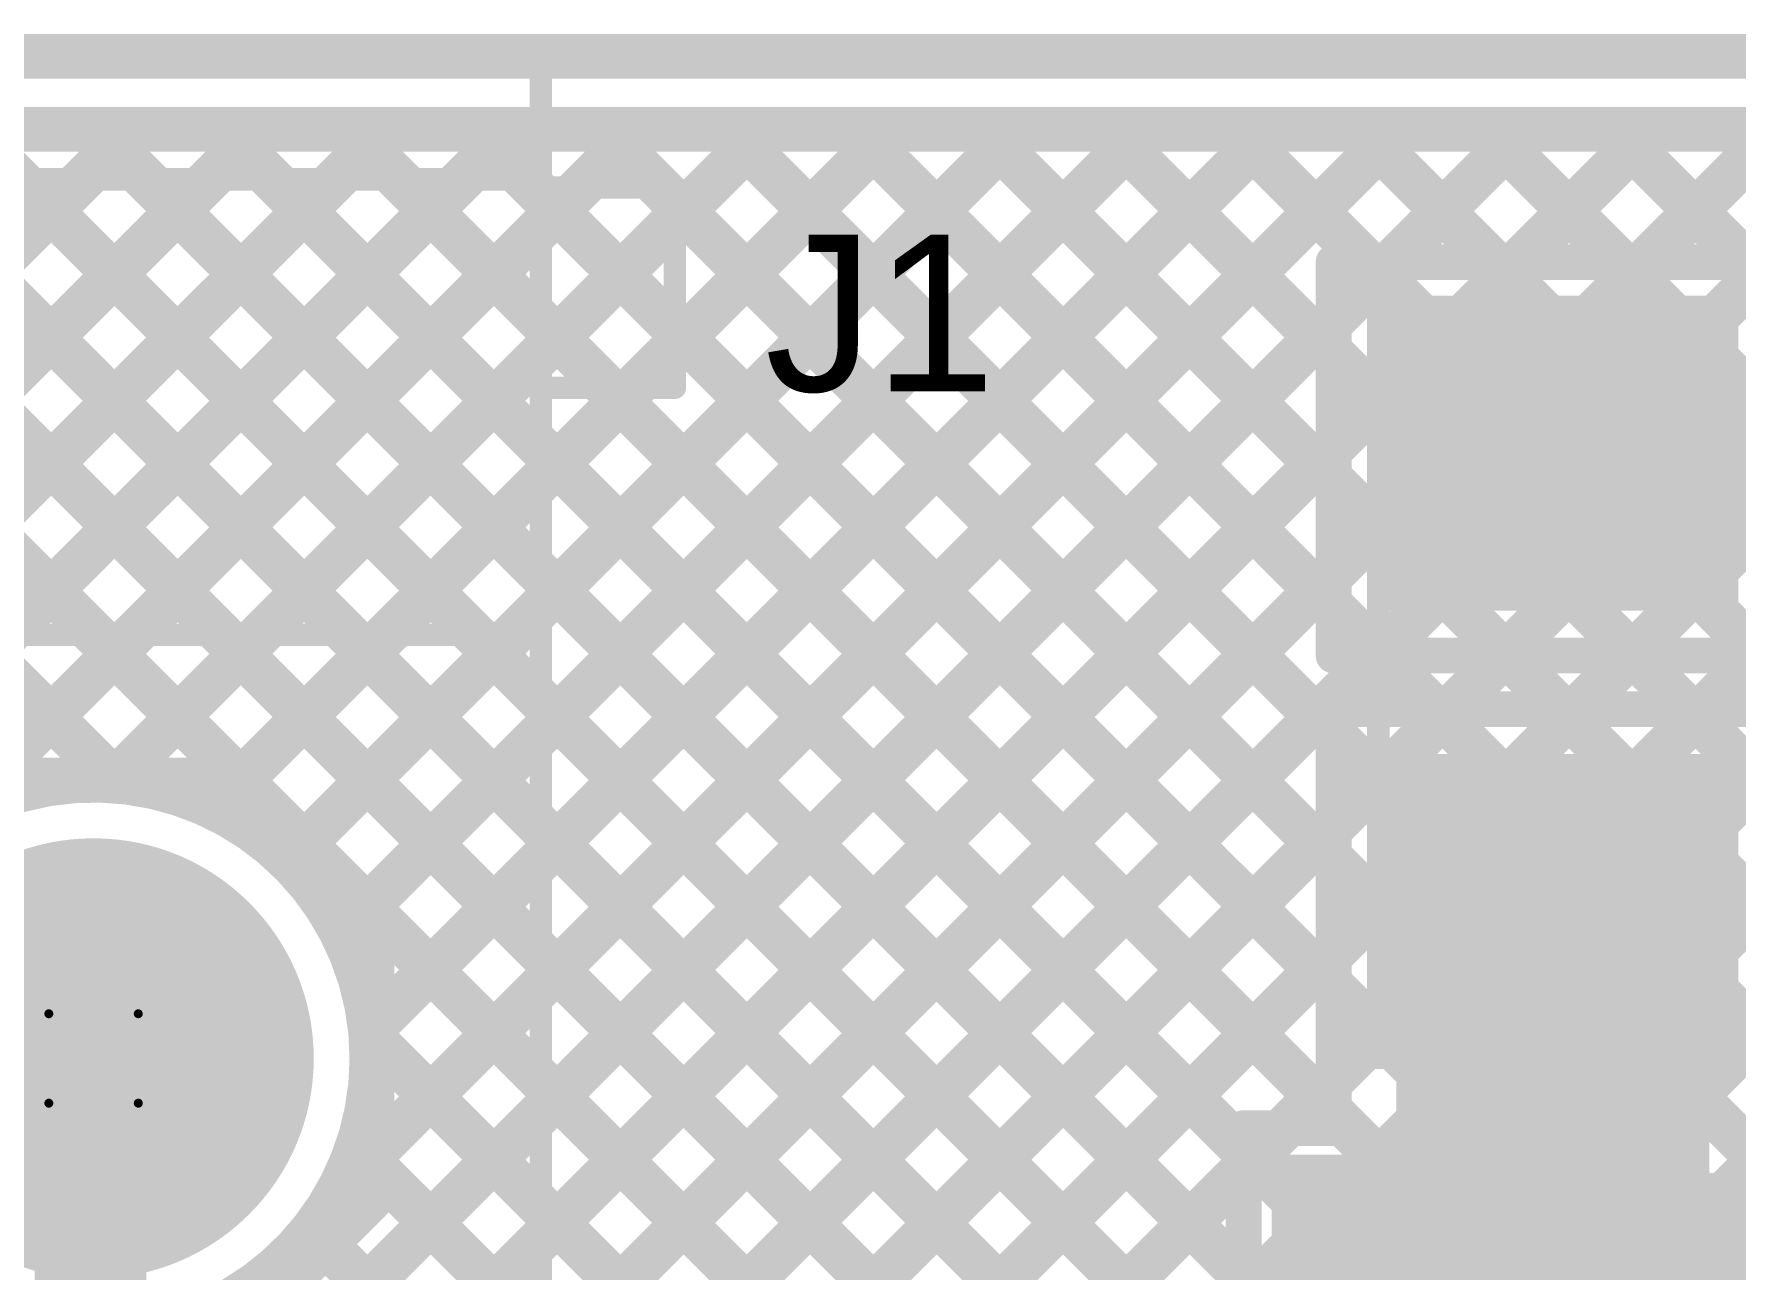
# Model space of a CAD drawing. Header units: inches. Extents: x -1.9 to 9.4, y 0 to 6.7.
# Drawn here: x 0.5357 to 0.9163, y 3.1144 to 3.3908 of the extents above; entities that cross this region are included whole.
import ezdxf

# ---------------------------------------------------------------- set-up
doc = ezdxf.new("R2010")
doc.units = ezdxf.units.IN
doc.header["$MEASUREMENT"] = 0
for name, color, linetype in [('Board Outline', 216, 'Continuous'), ('Bottom Layer', 5, 'Continuous'), ('Bottom Solder', 6, 'Continuous'), ('Drill Drawing', 1, 'Continuous'), ('Multi-Layer', 9, 'Continuous'), ('Pad Holes', 156, 'Continuous'), ('Top Layer', 1, 'Continuous'), ('Top Overlay', 2, 'Continuous'), ('Top Paste', 8, 'Continuous'), ('Top Solder', 216, 'Continuous')]:
    doc.layers.add(name, color=color, linetype=linetype)
doc.styles.add('Arial', font='', dxfattribs={"height": 0.2})
doc.styles.get('Arial').set_extended_font_data('Arial')

# ---------------------------------------------------------------- blocks, each defined once
blk = doc.blocks.new('KF129_5_08_3P_7')
at = {"layer": 'Bottom Layer'}
h = blk.add_hatch(color=5, dxfattribs=at)
edge = h.paths.add_edge_path()
edge.add_arc((-0.2, 0), 0.047244, 0, 360)
at = {"layer": 'Bottom Solder'}
h = blk.add_hatch(color=6, dxfattribs=at)
edge = h.paths.add_edge_path()
edge.add_arc((-0.2, 0), 0.049244, 0, 360)
at = {"layer": 'Multi-Layer'}
h = blk.add_hatch(color=9, dxfattribs=at)
edge = h.paths.add_edge_path()
edge.add_arc((-0.2, 0), 0.047244, 0, 360)
at = {"layer": 'Pad Holes'}
h = blk.add_hatch(color=7, dxfattribs=at)
edge = h.paths.add_edge_path()
edge.add_arc((-0.2, 0), 0.031496, 0, 360)
at = {"layer": 'Top Layer'}
h = blk.add_hatch(color=1, dxfattribs=at)
edge = h.paths.add_edge_path()
edge.add_arc((-0.2, 0), 0.047244, 0, 360)
at = {"layer": 'Top Solder'}
h = blk.add_hatch(color=216, dxfattribs=at)
edge = h.paths.add_edge_path()
edge.add_arc((-0.2, 0), 0.049244, 0, 360)
at = {"layer": 'Top Overlay'}
for points in [[(-0.3, 0.192913, 0.005, 0.005, 0), (-0.3, -0.22441, 0.005, 0.005, 0)], [(0.3, -0.09477, 0.005, 0.005, 0), (-0.3, -0.09477, 0.005, 0.005, 0)], [(-0.33, -0.15, 0.005, 0.005, 0), (-0.33, -0.194786, 0.005, 0.005, 0)], [(-0.3, -0.15, 0.005, 0.005, 0), (-0.33, -0.15, 0.005, 0.005, 0)], [(-0.3, -0.194786, 0.005, 0.005, 0), (-0.33, -0.194786, 0.005, 0.005, 0)], [(0.3, -0.196622, 0.005, 0.005, 0), (-0.3, -0.196622, 0.005, 0.005, 0)], [(0.3, -0.22441, 0.005, 0.005, 0), (-0.3, -0.22441, 0.005, 0.005, 0)]]:
    blk.add_lwpolyline(points, format="xyseb", dxfattribs=at)
for points in [[(-0.30125, -0.09477, 0.0025, 0.0025, 1), (-0.29875, -0.09477, 0.0025, 0.0025, 1)], [(-0.33125, -0.15, 0.0025, 0.0025, 1), (-0.32875, -0.15, 0.0025, 0.0025, 1)], [(-0.33125, -0.15, 0.0025, 0.0025, 1), (-0.32875, -0.15, 0.0025, 0.0025, 1)], [(-0.30125, -0.15, 0.0025, 0.0025, 1), (-0.29875, -0.15, 0.0025, 0.0025, 1)], [(-0.33125, -0.194786, 0.0025, 0.0025, 1), (-0.32875, -0.194786, 0.0025, 0.0025, 1)], [(-0.33125, -0.194786, 0.0025, 0.0025, 1), (-0.32875, -0.194786, 0.0025, 0.0025, 1)], [(-0.30125, -0.194786, 0.0025, 0.0025, 1), (-0.29875, -0.194786, 0.0025, 0.0025, 1)], [(-0.30125, -0.196622, 0.0025, 0.0025, 1), (-0.29875, -0.196622, 0.0025, 0.0025, 1)], [(-0.30125, -0.22441, 0.0025, 0.0025, 1), (-0.29875, -0.22441, 0.0025, 0.0025, 1)], [(-0.30125, -0.22441, 0.0025, 0.0025, 1), (-0.29875, -0.22441, 0.0025, 0.0025, 1)]]:
    blk.add_lwpolyline(points, format="xyseb", close=True, dxfattribs=at)
blk = doc.blocks.new('R___1206_12')
at = {"layer": 'Top Layer'}
for points in [[(-0.08, 0.035), (-0.02, 0.035), (-0.02, -0.035), (-0.08, -0.035)], [(0.02, 0.035), (0.08, 0.035), (0.08, -0.035), (0.02, -0.035)]]:
    blk.add_hatch(color=1, dxfattribs=at).paths.add_polyline_path(points)
at = {"layer": 'Top Paste'}
for points in [[(-0.08, 0.035), (-0.02, 0.035), (-0.02, -0.035), (-0.08, -0.035)], [(0.02, 0.035), (0.08, 0.035), (0.08, -0.035), (0.02, -0.035)]]:
    blk.add_hatch(color=8, dxfattribs=at).paths.add_polyline_path(points)
at = {"layer": 'Top Solder'}
for points in [[(-0.084, 0.039), (-0.016, 0.039), (-0.016, -0.039), (-0.084, -0.039)], [(0.016, 0.039), (0.084, 0.039), (0.084, -0.039), (0.016, -0.039)]]:
    blk.add_hatch(color=216, dxfattribs=at).paths.add_polyline_path(points)
at = {"layer": 'Top Overlay'}
for points in [[(-0.084, 0.039, 0.005, 0.005, 0), (0.084, 0.039, 0.005, 0.005, 0)], [(-0.084, 0.039, 0.005, 0.005, 0), (-0.084, -0.039, 0.005, 0.005, 0)], [(0.084, 0.039, 0.005, 0.005, 0), (0.084, -0.039, 0.005, 0.005, 0)], [(-0.084, -0.039, 0.005, 0.005, 0), (0.084, -0.039, 0.005, 0.005, 0)]]:
    blk.add_lwpolyline(points, format="xyseb", dxfattribs=at)
for points in [[(-0.08525, 0.039, 0.0025, 0.0025, 1), (-0.08275, 0.039, 0.0025, 0.0025, 1)], [(-0.08525, 0.039, 0.0025, 0.0025, 1), (-0.08275, 0.039, 0.0025, 0.0025, 1)], [(0.08275, 0.039, 0.0025, 0.0025, 1), (0.08525, 0.039, 0.0025, 0.0025, 1)], [(0.08275, 0.039, 0.0025, 0.0025, 1), (0.08525, 0.039, 0.0025, 0.0025, 1)], [(-0.08525, -0.039, 0.0025, 0.0025, 1), (-0.08275, -0.039, 0.0025, 0.0025, 1)], [(-0.08525, -0.039, 0.0025, 0.0025, 1), (-0.08275, -0.039, 0.0025, 0.0025, 1)], [(0.08275, -0.039, 0.0025, 0.0025, 1), (0.08525, -0.039, 0.0025, 0.0025, 1)], [(0.08275, -0.039, 0.0025, 0.0025, 1), (0.08525, -0.039, 0.0025, 0.0025, 1)]]:
    blk.add_lwpolyline(points, format="xyseb", close=True, dxfattribs=at)
blk = doc.blocks.new('SMA_DO_214AC__22')
at = {"layer": 'Top Layer'}
for points in [[(-0.1063, 0.05512), (-0.04331, 0.05512), (-0.04331, -0.05512), (-0.1063, -0.05512)], [(0.04331, 0.05512), (0.1063, 0.05512), (0.1063, -0.05512), (0.04331, -0.05512)]]:
    blk.add_hatch(color=1, dxfattribs=at).paths.add_polyline_path(points)
at = {"layer": 'Top Overlay'}
blk.add_hatch(color=2, dxfattribs=at).paths.add_polyline_path([(-0.15717, -0.06299), (-0.11122, -0.06299), (-0.11122, 0.06299), (-0.15717, 0.06299)])
at = {"layer": 'Top Paste'}
for points in [[(-0.1063, 0.05512), (-0.04331, 0.05512), (-0.04331, -0.05512), (-0.1063, -0.05512)], [(0.04331, 0.05512), (0.1063, 0.05512), (0.1063, -0.05512), (0.04331, -0.05512)]]:
    blk.add_hatch(color=8, dxfattribs=at).paths.add_polyline_path(points)
at = {"layer": 'Top Solder'}
for points in [[(-0.1103, 0.05912), (-0.03931, 0.05912), (-0.03931, -0.05912), (-0.1103, -0.05912)], [(0.03931, 0.05912), (0.1103, 0.05912), (0.1103, -0.05912), (0.03931, -0.05912)]]:
    blk.add_hatch(color=216, dxfattribs=at).paths.add_polyline_path(points)
at = {"layer": 'Top Overlay'}
for points in [[(-0.11745, 0.06034, 0.005, 0.005, 0), (0.1119, 0.06034, 0.005, 0.005, 0)], [(0.1119, 0.06034, 0.005, 0.005, 0), (0.1119, 0.04656, 0.005, 0.005, 0)], [(0.1119, -0.04656, 0.005, 0.005, 0), (0.1119, -0.06034, 0.005, 0.005, 0)], [(-0.11745, -0.06034, 0.005, 0.005, 0), (0.1119, -0.06034, 0.005, 0.005, 0)]]:
    blk.add_lwpolyline(points, format="xyseb", dxfattribs=at)
for points in [[(-0.1187, 0.06034, 0.0025, 0.0025, 1), (-0.1162, 0.06034, 0.0025, 0.0025, 1)], [(0.11065, 0.06034, 0.0025, 0.0025, 1), (0.11315, 0.06034, 0.0025, 0.0025, 1)], [(0.11065, 0.06034, 0.0025, 0.0025, 1), (0.11315, 0.06034, 0.0025, 0.0025, 1)], [(0.11065, 0.04656, 0.0025, 0.0025, 1), (0.11315, 0.04656, 0.0025, 0.0025, 1)], [(0.11065, -0.04656, 0.0025, 0.0025, 1), (0.11315, -0.04656, 0.0025, 0.0025, 1)], [(-0.1187, -0.06034, 0.0025, 0.0025, 1), (-0.1162, -0.06034, 0.0025, 0.0025, 1)], [(0.11065, -0.06034, 0.0025, 0.0025, 1), (0.11315, -0.06034, 0.0025, 0.0025, 1)], [(0.11065, -0.06034, 0.0025, 0.0025, 1), (0.11315, -0.06034, 0.0025, 0.0025, 1)]]:
    blk.add_lwpolyline(points, format="xyseb", close=True, dxfattribs=at)

msp = doc.modelspace()

# ---------------------------------------------------------------- hatches: boundary and pattern name
at = {"layer": 'Top Layer'}
msp.add_hatch(color=1, dxfattribs=at).paths.add_polyline_path([(0.84034, 3.09083), (0.91034, 3.09083), (0.91034, 3.19583), (0.84034, 3.19583)])

# ---------------------------------------------------------------- linework, layer by layer
at = {"layer": 'Board Outline'}
msp.add_lwpolyline([(0, 3.38583, 0.01, 0.01, 0), (1.29134, 3.38583, 0.01, 0.01, 0)], format="xyseb", dxfattribs=at)
at = {"layer": 'Bottom Layer'}
for points in [[(0.01631, 3.36951, 0.01, 0.01, 0), (1.27503, 3.36951, 0.01, 0.01, 0)], [(0.1659, 2.49672, 0.01, 0.01, 0), (1.03869, 3.36951, 0.01, 0.01, 0)], [(0.1659, 2.52501, 0.01, 0.01, 0), (1.01041, 3.36951, 0.01, 0.01, 0)], [(0.1659, 2.55329, 0.01, 0.01, 0), (0.98212, 3.36951, 0.01, 0.01, 0)], [(0.1659, 2.58158, 0.01, 0.01, 0), (0.95384, 3.36951, 0.01, 0.01, 0)], [(0.16792, 2.47046, 0.01, 0.01, 0), (1.06697, 3.36951, 0.01, 0.01, 0)], [(0.18206, 2.45632, 0.01, 0.01, 0), (1.09526, 3.36951, 0.01, 0.01, 0)], [(0.1962, 2.44217, 0.01, 0.01, 0), (1.12354, 3.36951, 0.01, 0.01, 0)], [(0.22389, 2.44157, 0.01, 0.01, 0), (1.15183, 3.36951, 0.01, 0.01, 0)], [(0.2497, 2.75022, 0.01, 0.01, 0), (0.86898, 3.36951, 0.01, 0.01, 0)], [(0.25217, 2.44157, 0.01, 0.01, 0), (1.18011, 3.36951, 0.01, 0.01, 0)], [(0.26384, 2.73608, 0.01, 0.01, 0), (0.89727, 3.36951, 0.01, 0.01, 0)], [(0.27266, 2.71662, 0.01, 0.01, 0), (0.92555, 3.36951, 0.01, 0.01, 0)], [(0.39623, 3.20789, 0.01, 0.01, 0), (0.55786, 3.36951, 0.01, 0.01, 0)], [(0.40812, 3.36951, 0.01, 0.01, 0), (0.55368, 3.22396, 0.01, 0.01, 0)], [(0.41037, 3.19374, 0.01, 0.01, 0), (0.58614, 3.36951, 0.01, 0.01, 0)], [(0.41128, 3.13809, 0.01, 0.01, 0), (0.64271, 3.36951, 0.01, 0.01, 0)], [(0.41128, 3.16637, 0.01, 0.01, 0), (0.61443, 3.36951, 0.01, 0.01, 0)], [(0.43641, 3.36951, 0.01, 0.01, 0), (0.87509, 2.93083, 0.01, 0.01, 0)], [(0.46469, 3.36951, 0.01, 0.01, 0), (0.90338, 2.93083, 0.01, 0.01, 0)], [(0.49297, 3.36951, 0.01, 0.01, 0), (0.93166, 2.93083, 0.01, 0.01, 0)], [(0.52126, 3.36951, 0.01, 0.01, 0), (0.95995, 2.93083, 0.01, 0.01, 0)], [(0.52544, 3.22396, 0.01, 0.01, 0), (0.67099, 3.36951, 0.01, 0.01, 0)], [(0.54954, 3.36951, 0.01, 0.01, 0), (0.98823, 2.93083, 0.01, 0.01, 0)], [(0.55372, 3.22396, 0.01, 0.01, 0), (0.69928, 3.36951, 0.01, 0.01, 0)], [(0.57783, 3.36951, 0.01, 0.01, 0), (1.01651, 2.93083, 0.01, 0.01, 0)], [(0.58108, 3.22303, 0.01, 0.01, 0), (0.72756, 3.36951, 0.01, 0.01, 0)], [(0.59523, 3.20889, 0.01, 0.01, 0), (0.75585, 3.36951, 0.01, 0.01, 0)], [(0.60611, 3.36951, 0.01, 0.01, 0), (1.04136, 2.93426, 0.01, 0.01, 0)], [(0.60937, 3.19475, 0.01, 0.01, 0), (0.78413, 3.36951, 0.01, 0.01, 0)], [(0.61128, 3.1401, 0.01, 0.01, 0), (0.8407, 3.36951, 0.01, 0.01, 0)], [(0.61128, 3.16838, 0.01, 0.01, 0), (0.81242, 3.36951, 0.01, 0.01, 0)], [(0.6344, 3.36951, 0.01, 0.01, 0), (1.05334, 2.95057, 0.01, 0.01, 0)], [(0.66268, 3.36951, 0.01, 0.01, 0), (1.05334, 2.97885, 0.01, 0.01, 0)], [(0.69096, 3.36951, 0.01, 0.01, 0), (0.95067, 3.10981, 0.01, 0.01, 0)], [(0.71925, 3.36951, 0.01, 0.01, 0), (0.95217, 3.13659, 0.01, 0.01, 0)], [(0.74753, 3.36951, 0.01, 0.01, 0), (0.96856, 3.14849, 0.01, 0.01, 0)], [(0.77582, 3.36951, 0.01, 0.01, 0), (1.05334, 3.09199, 0.01, 0.01, 0)], [(0.8041, 3.36951, 0.01, 0.01, 0), (1.05153, 3.12209, 0.01, 0.01, 0)], [(0.83239, 3.36951, 0.01, 0.01, 0), (1.05917, 3.14273, 0.01, 0.01, 0)], [(0.86067, 3.36951, 0.01, 0.01, 0), (1.08169, 3.14849, 0.01, 0.01, 0)], [(0.88895, 3.36951, 0.01, 0.01, 0), (1.17583, 3.08264, 0.01, 0.01, 0)], [(0.91724, 3.36951, 0.01, 0.01, 0), (1.27503, 3.01173, 0.01, 0.01, 0)], [(0.51792, 3.22396, 0.01, 0.01, 0), (0.58016, 3.22396, 0.01, 0.01, 0)], [(0.58016, 3.22396, 0.01, 0.01, 0), (0.61128, 3.19283, 0.01, 0.01, 0)], [(0.61128, 3.13059, 0.01, 0.01, 0), (0.61128, 3.19283, 0.01, 0.01, 0)], [(0.61128, 3.16635, 0.01, 0.01, 0), (0.84681, 2.93083, 0.01, 0.01, 0)], [(0.61128, 3.13807, 0.01, 0.01, 0), (0.81852, 2.93083, 0.01, 0.01, 0)], [(0.58016, 3.09947, 0.01, 0.01, 0), (0.61128, 3.13059, 0.01, 0.01, 0)], [(0.60088, 3.12019, 0.01, 0.01, 0), (0.79024, 2.93083, 0.01, 0.01, 0)]]:
    msp.add_lwpolyline(points, format="xyseb", dxfattribs=at)
for points in [[(0.54704, 3.36951, 0.005, 0.005, 1), (0.55204, 3.36951, 0.005, 0.005, 1)], [(0.55536, 3.36951, 0.005, 0.005, 1), (0.56036, 3.36951, 0.005, 0.005, 1)], [(0.57533, 3.36951, 0.005, 0.005, 1), (0.58033, 3.36951, 0.005, 0.005, 1)], [(0.58364, 3.36951, 0.005, 0.005, 1), (0.58864, 3.36951, 0.005, 0.005, 1)], [(0.60361, 3.36951, 0.005, 0.005, 1), (0.60861, 3.36951, 0.005, 0.005, 1)], [(0.61193, 3.36951, 0.005, 0.005, 1), (0.61693, 3.36951, 0.005, 0.005, 1)], [(0.6319, 3.36951, 0.005, 0.005, 1), (0.6369, 3.36951, 0.005, 0.005, 1)], [(0.64021, 3.36951, 0.005, 0.005, 1), (0.64521, 3.36951, 0.005, 0.005, 1)], [(0.66018, 3.36951, 0.005, 0.005, 1), (0.66518, 3.36951, 0.005, 0.005, 1)], [(0.66849, 3.36951, 0.005, 0.005, 1), (0.67349, 3.36951, 0.005, 0.005, 1)], [(0.68846, 3.36951, 0.005, 0.005, 1), (0.69346, 3.36951, 0.005, 0.005, 1)], [(0.69678, 3.36951, 0.005, 0.005, 1), (0.70178, 3.36951, 0.005, 0.005, 1)], [(0.71675, 3.36951, 0.005, 0.005, 1), (0.72175, 3.36951, 0.005, 0.005, 1)], [(0.72506, 3.36951, 0.005, 0.005, 1), (0.73006, 3.36951, 0.005, 0.005, 1)], [(0.74503, 3.36951, 0.005, 0.005, 1), (0.75003, 3.36951, 0.005, 0.005, 1)], [(0.75335, 3.36951, 0.005, 0.005, 1), (0.75835, 3.36951, 0.005, 0.005, 1)], [(0.77332, 3.36951, 0.005, 0.005, 1), (0.77832, 3.36951, 0.005, 0.005, 1)], [(0.78163, 3.36951, 0.005, 0.005, 1), (0.78663, 3.36951, 0.005, 0.005, 1)], [(0.8016, 3.36951, 0.005, 0.005, 1), (0.8066, 3.36951, 0.005, 0.005, 1)], [(0.80992, 3.36951, 0.005, 0.005, 1), (0.81492, 3.36951, 0.005, 0.005, 1)], [(0.82989, 3.36951, 0.005, 0.005, 1), (0.83489, 3.36951, 0.005, 0.005, 1)], [(0.8382, 3.36951, 0.005, 0.005, 1), (0.8432, 3.36951, 0.005, 0.005, 1)], [(0.85817, 3.36951, 0.005, 0.005, 1), (0.86317, 3.36951, 0.005, 0.005, 1)], [(0.86648, 3.36951, 0.005, 0.005, 1), (0.87148, 3.36951, 0.005, 0.005, 1)], [(0.88645, 3.36951, 0.005, 0.005, 1), (0.89145, 3.36951, 0.005, 0.005, 1)], [(0.89477, 3.36951, 0.005, 0.005, 1), (0.89977, 3.36951, 0.005, 0.005, 1)], [(0.91474, 3.36951, 0.005, 0.005, 1), (0.91974, 3.36951, 0.005, 0.005, 1)], [(0.55118, 3.22396, 0.005, 0.005, 1), (0.55618, 3.22396, 0.005, 0.005, 1)], [(0.55122, 3.22396, 0.005, 0.005, 1), (0.55622, 3.22396, 0.005, 0.005, 1)], [(0.57766, 3.22396, 0.005, 0.005, 1), (0.58266, 3.22396, 0.005, 0.005, 1)], [(0.57766, 3.22396, 0.005, 0.005, 1), (0.58266, 3.22396, 0.005, 0.005, 1)], [(0.57858, 3.22303, 0.005, 0.005, 1), (0.58358, 3.22303, 0.005, 0.005, 1)], [(0.59273, 3.20889, 0.005, 0.005, 1), (0.59773, 3.20889, 0.005, 0.005, 1)], [(0.60687, 3.19475, 0.005, 0.005, 1), (0.61187, 3.19475, 0.005, 0.005, 1)], [(0.60878, 3.19283, 0.005, 0.005, 1), (0.61378, 3.19283, 0.005, 0.005, 1)], [(0.60878, 3.19283, 0.005, 0.005, 1), (0.61378, 3.19283, 0.005, 0.005, 1)], [(0.60878, 3.16838, 0.005, 0.005, 1), (0.61378, 3.16838, 0.005, 0.005, 1)], [(0.60878, 3.16635, 0.005, 0.005, 1), (0.61378, 3.16635, 0.005, 0.005, 1)], [(0.60878, 3.1401, 0.005, 0.005, 1), (0.61378, 3.1401, 0.005, 0.005, 1)], [(0.60878, 3.13807, 0.005, 0.005, 1), (0.61378, 3.13807, 0.005, 0.005, 1)], [(0.60878, 3.13059, 0.005, 0.005, 1), (0.61378, 3.13059, 0.005, 0.005, 1)], [(0.60878, 3.13059, 0.005, 0.005, 1), (0.61378, 3.13059, 0.005, 0.005, 1)], [(0.59838, 3.12019, 0.005, 0.005, 1), (0.60338, 3.12019, 0.005, 0.005, 1)]]:
    msp.add_lwpolyline(points, format="xyseb", close=True, dxfattribs=at)
at = {"layer": 'Drill Drawing'}
for points in [[(0.53904, 3.17171, 0.002, 0.002, 0), (0.55904, 3.17171, 0.002, 0.002, 0)], [(0.53904, 3.15171, 0.002, 0.002, 0), (0.53904, 3.17171, 0.002, 0.002, 0)], [(0.55904, 3.15171, 0.002, 0.002, 0), (0.55904, 3.17171, 0.002, 0.002, 0)], [(0.53904, 3.15171, 0.002, 0.002, 0), (0.55904, 3.15171, 0.002, 0.002, 0)]]:
    msp.add_lwpolyline(points, format="xyseb", dxfattribs=at)
for points in [[(0.53854, 3.17171, 0.001, 0.001, 1), (0.53954, 3.17171, 0.001, 0.001, 1)], [(0.53854, 3.17171, 0.001, 0.001, 1), (0.53954, 3.17171, 0.001, 0.001, 1)], [(0.55854, 3.17171, 0.001, 0.001, 1), (0.55954, 3.17171, 0.001, 0.001, 1)], [(0.55854, 3.17171, 0.001, 0.001, 1), (0.55954, 3.17171, 0.001, 0.001, 1)], [(0.53854, 3.15171, 0.001, 0.001, 1), (0.53954, 3.15171, 0.001, 0.001, 1)], [(0.53854, 3.15171, 0.001, 0.001, 1), (0.53954, 3.15171, 0.001, 0.001, 1)], [(0.55854, 3.15171, 0.001, 0.001, 1), (0.55954, 3.15171, 0.001, 0.001, 1)], [(0.55854, 3.15171, 0.001, 0.001, 1), (0.55954, 3.15171, 0.001, 0.001, 1)]]:
    msp.add_lwpolyline(points, format="xyseb", close=True, dxfattribs=at)
at = {"layer": 'Top Layer'}
for points in [[(0.01529, 3.37053, 0.008, 0.008, 0), (0.94859, 3.37053, 0.008, 0.008, 0)], [(0.39285, 3.20451, 0.008, 0.008, 0), (0.55888, 3.37053, 0.008, 0.008, 0)], [(0.39764, 3.12444, 0.008, 0.008, 0), (0.64373, 3.37053, 0.008, 0.008, 0)], [(0.40444, 3.18781, 0.008, 0.008, 0), (0.58716, 3.37053, 0.008, 0.008, 0)], [(0.4071, 3.37053, 0.008, 0.008, 0), (0.55497, 3.22267, 0.008, 0.008, 0)], [(0.41018, 3.16527, 0.008, 0.008, 0), (0.61545, 3.37053, 0.008, 0.008, 0)], [(0.43539, 3.37053, 0.008, 0.008, 0), (0.75748, 3.04844, 0.008, 0.008, 0)], [(0.46367, 3.37053, 0.008, 0.008, 0), (0.78576, 3.04844, 0.008, 0.008, 0)], [(0.49195, 3.37053, 0.008, 0.008, 0), (0.80622, 3.05627, 0.008, 0.008, 0)], [(0.51186, 3.21038, 0.008, 0.008, 0), (0.67201, 3.37053, 0.008, 0.008, 0)], [(0.52024, 3.37053, 0.008, 0.008, 0), (0.80622, 3.08455, 0.008, 0.008, 0)], [(0.54852, 3.37053, 0.008, 0.008, 0), (0.80622, 3.11284, 0.008, 0.008, 0)], [(0.55262, 3.22285, 0.008, 0.008, 0), (0.7003, 3.37053, 0.008, 0.008, 0)], [(0.57516, 3.21711, 0.008, 0.008, 0), (0.72858, 3.37053, 0.008, 0.008, 0)], [(0.57681, 3.37053, 0.008, 0.008, 0), (0.80622, 3.14112, 0.008, 0.008, 0)], [(0.59185, 3.20551, 0.008, 0.008, 0), (0.75687, 3.37053, 0.008, 0.008, 0)], [(0.6018, 3.13062, 0.008, 0.008, 0), (0.84172, 3.37053, 0.008, 0.008, 0)], [(0.60378, 3.18917, 0.008, 0.008, 0), (0.78515, 3.37053, 0.008, 0.008, 0)], [(0.60509, 3.37053, 0.008, 0.008, 0), (0.82634, 3.14929, 0.008, 0.008, 0)], [(0.61004, 3.16714, 0.008, 0.008, 0), (0.81344, 3.37053, 0.008, 0.008, 0)], [(0.63338, 3.37053, 0.008, 0.008, 0), (0.82634, 3.17757, 0.008, 0.008, 0)], [(0.66166, 3.37053, 0.008, 0.008, 0), (0.82634, 3.20585, 0.008, 0.008, 0)], [(0.68994, 3.37053, 0.008, 0.008, 0), (0.82634, 3.23414, 0.008, 0.008, 0)], [(0.71823, 3.37053, 0.008, 0.008, 0), (0.82634, 3.26242, 0.008, 0.008, 0)], [(0.74651, 3.37053, 0.008, 0.008, 0), (0.82634, 3.29071, 0.008, 0.008, 0)], [(0.7748, 3.37053, 0.008, 0.008, 0), (0.82634, 3.31899, 0.008, 0.008, 0)], [(0.80308, 3.37053, 0.008, 0.008, 0), (0.83379, 3.33983, 0.008, 0.008, 0)], [(0.83137, 3.37053, 0.008, 0.008, 0), (0.86207, 3.33983, 0.008, 0.008, 0)], [(0.8393, 3.33983, 0.008, 0.008, 0), (0.87, 3.37053, 0.008, 0.008, 0)], [(0.85965, 3.37053, 0.008, 0.008, 0), (0.89036, 3.33983, 0.008, 0.008, 0)], [(0.86758, 3.33983, 0.008, 0.008, 0), (0.89829, 3.37053, 0.008, 0.008, 0)], [(0.88793, 3.37053, 0.008, 0.008, 0), (0.91864, 3.33983, 0.008, 0.008, 0)], [(0.89587, 3.33983, 0.008, 0.008, 0), (0.92657, 3.37053, 0.008, 0.008, 0)], [(0.91622, 3.37053, 0.008, 0.008, 0), (0.94859, 3.33816, 0.008, 0.008, 0)], [(0.82634, 3.33983, 0.008, 0.008, 0), (0.92434, 3.33983, 0.008, 0.008, 0)], [(0.82634, 3.25183, 0.008, 0.008, 0), (0.82634, 3.33983, 0.008, 0.008, 0)], [(0.91864, 3.33983, 0.008, 0.008, 0), (0.92434, 3.33413, 0.008, 0.008, 0)], [(0.57484, 3.07537, 0.008, 0.008, 0), (0.82634, 3.32687, 0.008, 0.008, 0)], [(0.87534, 3.29583, 0.02, 0.02, 0), (0.9581, 3.29583, 0.02, 0.02, 0)], [(0.58355, 3.0558, 0.008, 0.008, 0), (0.82634, 3.29858, 0.008, 0.008, 0)], [(0.60448, 3.04844, 0.008, 0.008, 0), (0.82634, 3.2703, 0.008, 0.008, 0)], [(0.63277, 3.04844, 0.008, 0.008, 0), (0.83615, 3.25183, 0.008, 0.008, 0)], [(0.82634, 3.25183, 0.008, 0.008, 0), (0.92434, 3.25183, 0.008, 0.008, 0)], [(0.83694, 3.25183, 0.008, 0.008, 0), (0.84894, 3.23983, 0.008, 0.008, 0)], [(0.85244, 3.23983, 0.008, 0.008, 0), (0.86443, 3.25183, 0.008, 0.008, 0)], [(0.86522, 3.25183, 0.008, 0.008, 0), (0.87722, 3.23983, 0.008, 0.008, 0)], [(0.88072, 3.23983, 0.008, 0.008, 0), (0.89272, 3.25183, 0.008, 0.008, 0)], [(0.8935, 3.25183, 0.008, 0.008, 0), (0.9055, 3.23983, 0.008, 0.008, 0)], [(0.909, 3.23983, 0.008, 0.008, 0), (0.921, 3.25183, 0.008, 0.008, 0)], [(0.82634, 3.23983, 0.008, 0.008, 0), (0.92434, 3.23983, 0.008, 0.008, 0)], [(0.82634, 3.20983, 0.008, 0.008, 0), (0.82634, 3.23983, 0.008, 0.008, 0)], [(0.52184, 3.10684, 0.008, 0.008, -1.79723), (0.61028, 3.16171, 0.008, 0.008, 0)], [(0.66105, 3.04844, 0.008, 0.008, 0), (0.82634, 3.21373, 0.008, 0.008, 0)], [(0.82634, 3.15183, 0.008, 0.008, 0), (0.82634, 3.20983, 0.008, 0.008, 0)], [(0.82634, 3.15183, 0.008, 0.008, 0), (0.82634, 3.20983, 0.008, 0.008, 0)], [(0.68934, 3.04844, 0.008, 0.008, 0), (0.82634, 3.18545, 0.008, 0.008, 0)], [(0.54834, 3.07583, 0.025, 0.025, 0), (0.54834, 3.16171, 0.025, 0.025, 0)], [(0.54834, 3.16171, 0.025, 0.025, 0), (0.54904, 3.16171, 0.025, 0.025, 0)], [(0.61, 3.16764, 0.008, 0.008, 0), (0.72919, 3.04844, 0.008, 0.008, 0)], [(0.61028, 3.16171, 0.008, 0.008, -0.291882), (0.57484, 3.10617, 0.008, 0.008, 0)], [(0.8153, 3.14613, 0.008, 0.008, 0), (0.82634, 3.15716, 0.008, 0.008, 0)], [(0.82634, 3.14613, 0.008, 0.008, 0), (0.82634, 3.15183, 0.008, 0.008, 0)], [(0.80622, 3.14613, 0.008, 0.008, 0), (0.82634, 3.14613, 0.008, 0.008, 0)], [(0.80622, 3.05513, 0.008, 0.008, 0), (0.80622, 3.14613, 0.008, 0.008, 0)], [(0.60711, 3.14224, 0.008, 0.008, 0), (0.70091, 3.04844, 0.008, 0.008, 0)], [(0.71762, 3.04844, 0.008, 0.008, 0), (0.80622, 3.13704, 0.008, 0.008, 0)], [(0.5972, 3.12387, 0.008, 0.008, 0), (0.67262, 3.04844, 0.008, 0.008, 0)]]:
    msp.add_lwpolyline(points, format="xyseb", dxfattribs=at)
for points in [[(0.54652, 3.37053, 0.004, 0.004, 1), (0.55052, 3.37053, 0.004, 0.004, 1)], [(0.55688, 3.37053, 0.004, 0.004, 1), (0.56088, 3.37053, 0.004, 0.004, 1)], [(0.57481, 3.37053, 0.004, 0.004, 1), (0.57881, 3.37053, 0.004, 0.004, 1)], [(0.58516, 3.37053, 0.004, 0.004, 1), (0.58916, 3.37053, 0.004, 0.004, 1)], [(0.60309, 3.37053, 0.004, 0.004, 1), (0.60709, 3.37053, 0.004, 0.004, 1)], [(0.61345, 3.37053, 0.004, 0.004, 1), (0.61745, 3.37053, 0.004, 0.004, 1)], [(0.63138, 3.37053, 0.004, 0.004, 1), (0.63538, 3.37053, 0.004, 0.004, 1)], [(0.64173, 3.37053, 0.004, 0.004, 1), (0.64573, 3.37053, 0.004, 0.004, 1)], [(0.65966, 3.37053, 0.004, 0.004, 1), (0.66366, 3.37053, 0.004, 0.004, 1)], [(0.67001, 3.37053, 0.004, 0.004, 1), (0.67401, 3.37053, 0.004, 0.004, 1)], [(0.68794, 3.37053, 0.004, 0.004, 1), (0.69194, 3.37053, 0.004, 0.004, 1)], [(0.6983, 3.37053, 0.004, 0.004, 1), (0.7023, 3.37053, 0.004, 0.004, 1)], [(0.71623, 3.37053, 0.004, 0.004, 1), (0.72023, 3.37053, 0.004, 0.004, 1)], [(0.72658, 3.37053, 0.004, 0.004, 1), (0.73058, 3.37053, 0.004, 0.004, 1)], [(0.74451, 3.37053, 0.004, 0.004, 1), (0.74851, 3.37053, 0.004, 0.004, 1)], [(0.75487, 3.37053, 0.004, 0.004, 1), (0.75887, 3.37053, 0.004, 0.004, 1)], [(0.7728, 3.37053, 0.004, 0.004, 1), (0.7768, 3.37053, 0.004, 0.004, 1)], [(0.78315, 3.37053, 0.004, 0.004, 1), (0.78715, 3.37053, 0.004, 0.004, 1)], [(0.80108, 3.37053, 0.004, 0.004, 1), (0.80508, 3.37053, 0.004, 0.004, 1)], [(0.81144, 3.37053, 0.004, 0.004, 1), (0.81544, 3.37053, 0.004, 0.004, 1)], [(0.82937, 3.37053, 0.004, 0.004, 1), (0.83337, 3.37053, 0.004, 0.004, 1)], [(0.83972, 3.37053, 0.004, 0.004, 1), (0.84372, 3.37053, 0.004, 0.004, 1)], [(0.85765, 3.37053, 0.004, 0.004, 1), (0.86165, 3.37053, 0.004, 0.004, 1)], [(0.868, 3.37053, 0.004, 0.004, 1), (0.872, 3.37053, 0.004, 0.004, 1)], [(0.88593, 3.37053, 0.004, 0.004, 1), (0.88993, 3.37053, 0.004, 0.004, 1)], [(0.89629, 3.37053, 0.004, 0.004, 1), (0.90029, 3.37053, 0.004, 0.004, 1)], [(0.91422, 3.37053, 0.004, 0.004, 1), (0.91822, 3.37053, 0.004, 0.004, 1)], [(0.82434, 3.33983, 0.004, 0.004, 1), (0.82834, 3.33983, 0.004, 0.004, 1)], [(0.82434, 3.33983, 0.004, 0.004, 1), (0.82834, 3.33983, 0.004, 0.004, 1)], [(0.83179, 3.33983, 0.004, 0.004, 1), (0.83579, 3.33983, 0.004, 0.004, 1)], [(0.8373, 3.33983, 0.004, 0.004, 1), (0.8413, 3.33983, 0.004, 0.004, 1)], [(0.86007, 3.33983, 0.004, 0.004, 1), (0.86407, 3.33983, 0.004, 0.004, 1)], [(0.86558, 3.33983, 0.004, 0.004, 1), (0.86958, 3.33983, 0.004, 0.004, 1)], [(0.88836, 3.33983, 0.004, 0.004, 1), (0.89236, 3.33983, 0.004, 0.004, 1)], [(0.89387, 3.33983, 0.004, 0.004, 1), (0.89787, 3.33983, 0.004, 0.004, 1)], [(0.91664, 3.33983, 0.004, 0.004, 1), (0.92064, 3.33983, 0.004, 0.004, 1)], [(0.91664, 3.33983, 0.004, 0.004, 1), (0.92064, 3.33983, 0.004, 0.004, 1)], [(0.82434, 3.32687, 0.004, 0.004, 1), (0.82834, 3.32687, 0.004, 0.004, 1)], [(0.82434, 3.31899, 0.004, 0.004, 1), (0.82834, 3.31899, 0.004, 0.004, 1)], [(0.87034, 3.29583, 0.01, 0.01, 1), (0.88034, 3.29583, 0.01, 0.01, 1)], [(0.82434, 3.29858, 0.004, 0.004, 1), (0.82834, 3.29858, 0.004, 0.004, 1)], [(0.82434, 3.29071, 0.004, 0.004, 1), (0.82834, 3.29071, 0.004, 0.004, 1)], [(0.82434, 3.2703, 0.004, 0.004, 1), (0.82834, 3.2703, 0.004, 0.004, 1)], [(0.82434, 3.26242, 0.004, 0.004, 1), (0.82834, 3.26242, 0.004, 0.004, 1)], [(0.82434, 3.25183, 0.004, 0.004, 1), (0.82834, 3.25183, 0.004, 0.004, 1)], [(0.82434, 3.25183, 0.004, 0.004, 1), (0.82834, 3.25183, 0.004, 0.004, 1)], [(0.83415, 3.25183, 0.004, 0.004, 1), (0.83815, 3.25183, 0.004, 0.004, 1)], [(0.83494, 3.25183, 0.004, 0.004, 1), (0.83894, 3.25183, 0.004, 0.004, 1)], [(0.86243, 3.25183, 0.004, 0.004, 1), (0.86643, 3.25183, 0.004, 0.004, 1)], [(0.86322, 3.25183, 0.004, 0.004, 1), (0.86722, 3.25183, 0.004, 0.004, 1)], [(0.89072, 3.25183, 0.004, 0.004, 1), (0.89472, 3.25183, 0.004, 0.004, 1)], [(0.8915, 3.25183, 0.004, 0.004, 1), (0.8955, 3.25183, 0.004, 0.004, 1)], [(0.82434, 3.23983, 0.004, 0.004, 1), (0.82834, 3.23983, 0.004, 0.004, 1)], [(0.82434, 3.23983, 0.004, 0.004, 1), (0.82834, 3.23983, 0.004, 0.004, 1)], [(0.84694, 3.23983, 0.004, 0.004, 1), (0.85094, 3.23983, 0.004, 0.004, 1)], [(0.85044, 3.23983, 0.004, 0.004, 1), (0.85443, 3.23983, 0.004, 0.004, 1)], [(0.87522, 3.23983, 0.004, 0.004, 1), (0.87922, 3.23983, 0.004, 0.004, 1)], [(0.87872, 3.23983, 0.004, 0.004, 1), (0.88272, 3.23983, 0.004, 0.004, 1)], [(0.9035, 3.23983, 0.004, 0.004, 1), (0.9075, 3.23983, 0.004, 0.004, 1)], [(0.907, 3.23983, 0.004, 0.004, 1), (0.911, 3.23983, 0.004, 0.004, 1)], [(0.82434, 3.23414, 0.004, 0.004, 1), (0.82834, 3.23414, 0.004, 0.004, 1)], [(0.55062, 3.22285, 0.004, 0.004, 1), (0.55462, 3.22285, 0.004, 0.004, 1)], [(0.55297, 3.22267, 0.004, 0.004, 1), (0.55697, 3.22267, 0.004, 0.004, 1)], [(0.57316, 3.21711, 0.004, 0.004, 1), (0.57716, 3.21711, 0.004, 0.004, 1)], [(0.82434, 3.21373, 0.004, 0.004, 1), (0.82834, 3.21373, 0.004, 0.004, 1)], [(0.82434, 3.20983, 0.004, 0.004, 1), (0.82834, 3.20983, 0.004, 0.004, 1)], [(0.82434, 3.20983, 0.004, 0.004, 1), (0.82834, 3.20983, 0.004, 0.004, 1)], [(0.82434, 3.20983, 0.004, 0.004, 1), (0.82834, 3.20983, 0.004, 0.004, 1)], [(0.58985, 3.20551, 0.004, 0.004, 1), (0.59385, 3.20551, 0.004, 0.004, 1)], [(0.82434, 3.20585, 0.004, 0.004, 1), (0.82834, 3.20585, 0.004, 0.004, 1)], [(0.60178, 3.18917, 0.004, 0.004, 1), (0.60578, 3.18917, 0.004, 0.004, 1)], [(0.82434, 3.18545, 0.004, 0.004, 1), (0.82834, 3.18545, 0.004, 0.004, 1)], [(0.82434, 3.17757, 0.004, 0.004, 1), (0.82834, 3.17757, 0.004, 0.004, 1)], [(0.54209, 3.16171, 0.0125, 0.0125, 1), (0.55459, 3.16171, 0.0125, 0.0125, 1)], [(0.54209, 3.16171, 0.0125, 0.0125, 1), (0.55459, 3.16171, 0.0125, 0.0125, 1)], [(0.54279, 3.16171, 0.0125, 0.0125, 1), (0.55529, 3.16171, 0.0125, 0.0125, 1)], [(0.608, 3.16764, 0.004, 0.004, 1), (0.612, 3.16764, 0.004, 0.004, 1)], [(0.60804, 3.16714, 0.004, 0.004, 1), (0.61204, 3.16714, 0.004, 0.004, 1)], [(0.60828, 3.16171, 0.004, 0.004, 1), (0.61228, 3.16171, 0.004, 0.004, 1)], [(0.60828, 3.16171, 0.004, 0.004, 1), (0.61228, 3.16171, 0.004, 0.004, 1)], [(0.82434, 3.15716, 0.004, 0.004, 1), (0.82834, 3.15716, 0.004, 0.004, 1)], [(0.82434, 3.15183, 0.004, 0.004, 1), (0.82834, 3.15183, 0.004, 0.004, 1)], [(0.82434, 3.15183, 0.004, 0.004, 1), (0.82834, 3.15183, 0.004, 0.004, 1)], [(0.82434, 3.15183, 0.004, 0.004, 1), (0.82834, 3.15183, 0.004, 0.004, 1)], [(0.82434, 3.14929, 0.004, 0.004, 1), (0.82834, 3.14929, 0.004, 0.004, 1)], [(0.80422, 3.14613, 0.004, 0.004, 1), (0.80822, 3.14613, 0.004, 0.004, 1)], [(0.80422, 3.14613, 0.004, 0.004, 1), (0.80822, 3.14613, 0.004, 0.004, 1)], [(0.8133, 3.14613, 0.004, 0.004, 1), (0.8173, 3.14613, 0.004, 0.004, 1)], [(0.82434, 3.14613, 0.004, 0.004, 1), (0.82834, 3.14613, 0.004, 0.004, 1)], [(0.82434, 3.14613, 0.004, 0.004, 1), (0.82834, 3.14613, 0.004, 0.004, 1)], [(0.60511, 3.14224, 0.004, 0.004, 1), (0.60911, 3.14224, 0.004, 0.004, 1)], [(0.80422, 3.14112, 0.004, 0.004, 1), (0.80822, 3.14112, 0.004, 0.004, 1)], [(0.80422, 3.13704, 0.004, 0.004, 1), (0.80822, 3.13704, 0.004, 0.004, 1)], [(0.5998, 3.13062, 0.004, 0.004, 1), (0.6038, 3.13062, 0.004, 0.004, 1)], [(0.5952, 3.12387, 0.004, 0.004, 1), (0.5992, 3.12387, 0.004, 0.004, 1)], [(0.80422, 3.11284, 0.004, 0.004, 1), (0.80822, 3.11284, 0.004, 0.004, 1)]]:
    msp.add_lwpolyline(points, format="xyseb", close=True, dxfattribs=at)

# ---------------------------------------------------------------- block references
for name, p, rotation in [('KF129_5_08_3P_7', (0.34904, 3.16171), 180), ('R___1206_12', (0.87534, 3.24583), 90), ('SMA_DO_214AC__22', (0.87534, 3.02583), 90)]:
    msp.add_blockref(name, p, dxfattribs=dict(rotation=rotation))

# ---------------------------------------------------------------- texts
at = {"layer": 'Top Overlay', "style": 'Arial'}
msp.add_text('J1', height=0.035, dxfattribs=at).set_placement((0.69914, 3.31094))

doc.saveas('drawing.dxf')
